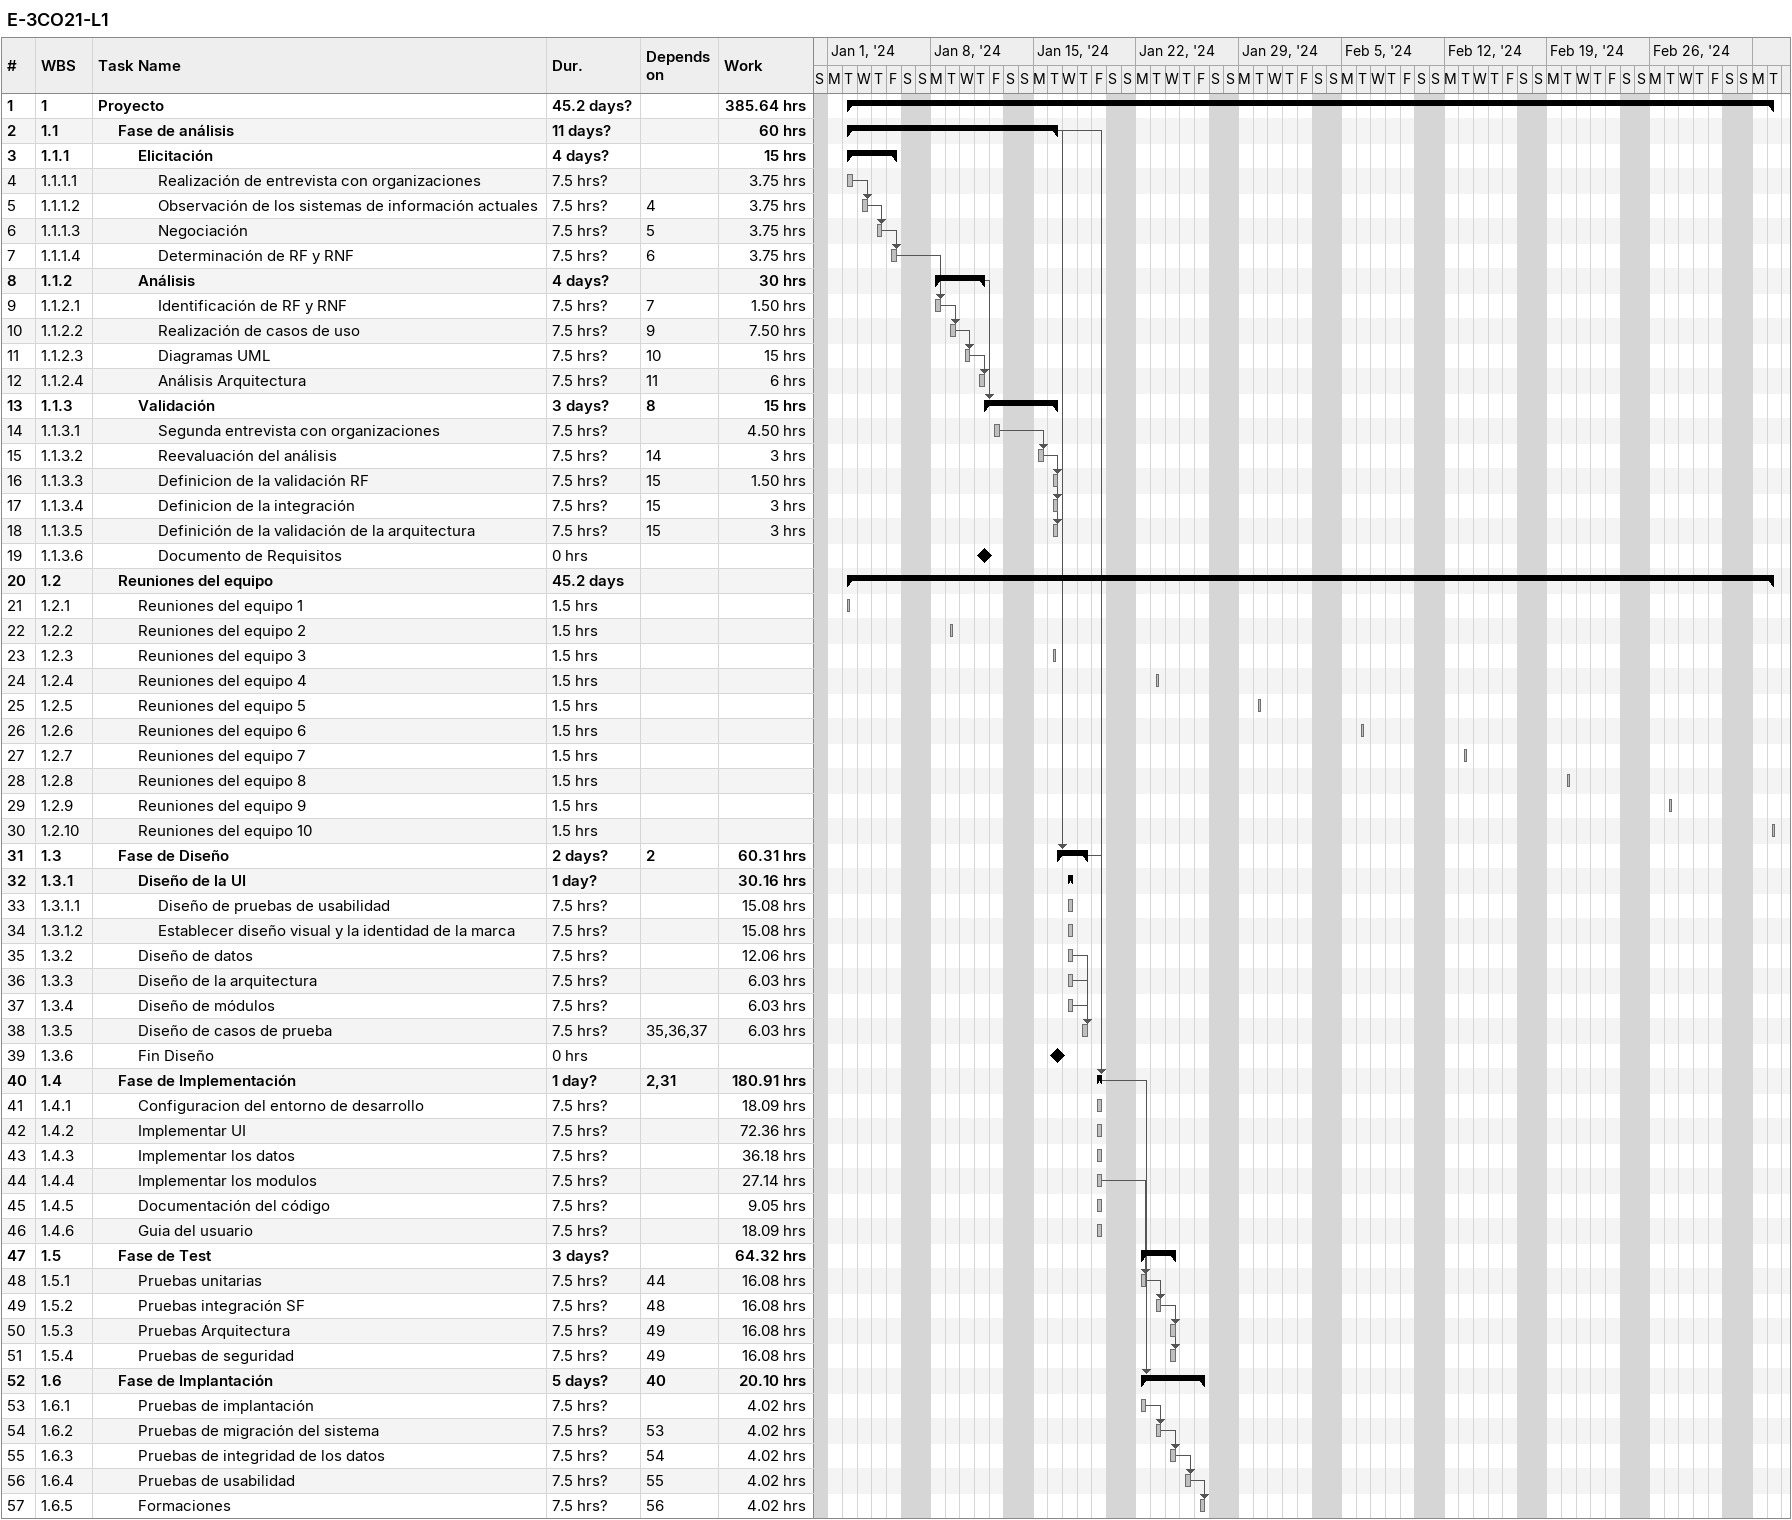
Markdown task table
E-3CO21-L1

| ID | WBS | Task | Duration | Start | Finish | Predecessors | Work (h) |
|---|---|---|---|---|---|---|---|
| 1 | 1 | **Proyecto** | 45.2d? | 2024-01-02 | 2024-03-05 |  | 385.64 |
| 2 | 1.1 | **Fase de análisis** | 11d? | 2024-01-02 | 2024-01-16 |  | 60 |
| 3 | 1.1.1 | **Elicitación** | 4d? | 2024-01-02 | 2024-01-05 |  | 15 |
| 4 | 1.1.1.1 | Realización de entrevista con organizaciones | 7.5h? | 2024-01-02 | 2024-01-02 |  | 3.75 |
| 5 | 1.1.1.2 | Observación de los sistemas de información actuales | 7.5h? | 2024-01-03 | 2024-01-03 | 4 | 3.75 |
| 6 | 1.1.1.3 | Negociación | 7.5h? | 2024-01-04 | 2024-01-04 | 5 | 3.75 |
| 7 | 1.1.1.4 | Determinación de RF y RNF | 7.5h? | 2024-01-05 | 2024-01-05 | 6 | 3.75 |
| 8 | 1.1.2 | **Análisis** | 4d? | 2024-01-08 | 2024-01-11 |  | 30 |
| 9 | 1.1.2.1 | Identificación de RF y RNF | 7.5h? | 2024-01-08 | 2024-01-08 | 7 | 1.50 |
| 10 | 1.1.2.2 | Realización de casos de uso | 7.5h? | 2024-01-09 | 2024-01-09 | 9 | 7.50 |
| 11 | 1.1.2.3 | Diagramas UML | 7.5h? | 2024-01-10 | 2024-01-10 | 10 | 15 |
| 12 | 1.1.2.4 | Análisis Arquitectura | 7.5h? | 2024-01-11 | 2024-01-11 | 11 | 6 |
| 13 | 1.1.3 | **Validación** | 3d? | 2024-01-11 | 2024-01-16 | 8 | 15 |
| 14 | 1.1.3.1 | Segunda entrevista con organizaciones | 7.5h? | 2024-01-12 | 2024-01-12 |  | 4.50 |
| 15 | 1.1.3.2 | Reevaluación del análisis | 7.5h? | 2024-01-15 | 2024-01-15 | 14 | 3 |
| 16 | 1.1.3.3 | Definicion de la validación RF | 7.5h? | 2024-01-16 | 2024-01-16 | 15 | 1.50 |
| 17 | 1.1.3.4 | Definicion de la integración | 7.5h? | 2024-01-16 | 2024-01-16 | 15 | 3 |
| 18 | 1.1.3.5 | Definición de la validación de la arquitectura | 7.5h? | 2024-01-16 | 2024-01-16 | 15 | 3 |
| 19 | 1.1.3.6 | Documento de Requisitos | 0h | 2024-01-11 | 2024-01-11 |  |  |
| 20 | 1.2 | **Reuniones del equipo** | 45.2d | 2024-01-02 | 2024-03-05 |  |  |
| 21 | 1.2.1 | Reuniones del equipo 1 | 1.5h | 2024-01-02 | 2024-01-02 |  |  |
| 22 | 1.2.2 | Reuniones del equipo 2 | 1.5h | 2024-01-09 | 2024-01-09 |  |  |
| 23 | 1.2.3 | Reuniones del equipo 3 | 1.5h | 2024-01-16 | 2024-01-16 |  |  |
| 24 | 1.2.4 | Reuniones del equipo 4 | 1.5h | 2024-01-23 | 2024-01-23 |  |  |
| 25 | 1.2.5 | Reuniones del equipo 5 | 1.5h | 2024-01-30 | 2024-01-30 |  |  |
| 26 | 1.2.6 | Reuniones del equipo 6 | 1.5h | 2024-02-06 | 2024-02-06 |  |  |
| 27 | 1.2.7 | Reuniones del equipo 7 | 1.5h | 2024-02-13 | 2024-02-13 |  |  |
| 28 | 1.2.8 | Reuniones del equipo 8 | 1.5h | 2024-02-20 | 2024-02-20 |  |  |
| 29 | 1.2.9 | Reuniones del equipo 9 | 1.5h | 2024-02-27 | 2024-02-27 |  |  |
| 30 | 1.2.10 | Reuniones del equipo 10 | 1.5h | 2024-03-05 | 2024-03-05 |  |  |
| 31 | 1.3 | **Fase de Diseño** | 2d? | 2024-01-16 | 2024-01-18 | 2 | 60.31 |
| 32 | 1.3.1 | **Diseño de la UI** | 1d? | 2024-01-17 | 2024-01-17 |  | 30.16 |
| 33 | 1.3.1.1 | Diseño de pruebas de usabilidad | 7.5h? | 2024-01-17 | 2024-01-17 |  | 15.08 |
| 34 | 1.3.1.2 | Establecer diseño visual y la identidad de la marca | 7.5h? | 2024-01-17 | 2024-01-17 |  | 15.08 |
| 35 | 1.3.2 | Diseño de datos | 7.5h? | 2024-01-17 | 2024-01-17 |  | 12.06 |
| 36 | 1.3.3 | Diseño de la arquitectura | 7.5h? | 2024-01-17 | 2024-01-17 |  | 6.03 |
| 37 | 1.3.4 | Diseño de módulos | 7.5h? | 2024-01-17 | 2024-01-17 |  | 6.03 |
| 38 | 1.3.5 | Diseño de casos de prueba | 7.5h? | 2024-01-18 | 2024-01-18 | 35, 36, 37 | 6.03 |
| 39 | 1.3.6 | Fin Diseño | 0h | 2024-01-16 | 2024-01-16 |  |  |
| 40 | 1.4 | **Fase de Implementación** | 1d? | 2024-01-19 | 2024-01-19 | 2, 31 | 180.91 |
| 41 | 1.4.1 | Configuracion del entorno de desarrollo | 7.5h? | 2024-01-19 | 2024-01-19 |  | 18.09 |
| 42 | 1.4.2 | Implementar UI | 7.5h? | 2024-01-19 | 2024-01-19 |  | 72.36 |
| 43 | 1.4.3 | Implementar los datos | 7.5h? | 2024-01-19 | 2024-01-19 |  | 36.18 |
| 44 | 1.4.4 | Implementar los modulos | 7.5h? | 2024-01-19 | 2024-01-19 |  | 27.14 |
| 45 | 1.4.5 | Documentación del código | 7.5h? | 2024-01-19 | 2024-01-19 |  | 9.05 |
| 46 | 1.4.6 | Guia del usuario | 7.5h? | 2024-01-19 | 2024-01-19 |  | 18.09 |
| 47 | 1.5 | **Fase de Test** | 3d? | 2024-01-22 | 2024-01-24 |  | 64.32 |
| 48 | 1.5.1 | Pruebas unitarias | 7.5h? | 2024-01-22 | 2024-01-22 | 44 | 16.08 |
| 49 | 1.5.2 | Pruebas integración SF | 7.5h? | 2024-01-23 | 2024-01-23 | 48 | 16.08 |
| 50 | 1.5.3 | Pruebas Arquitectura | 7.5h? | 2024-01-24 | 2024-01-24 | 49 | 16.08 |
| 51 | 1.5.4 | Pruebas de seguridad | 7.5h? | 2024-01-24 | 2024-01-24 | 49 | 16.08 |
| 52 | 1.6 | **Fase de Implantación** | 5d? | 2024-01-22 | 2024-01-26 | 40 | 20.10 |
| 53 | 1.6.1 | Pruebas de implantación | 7.5h? | 2024-01-22 | 2024-01-22 |  | 4.02 |
| 54 | 1.6.2 | Pruebas de migración del sistema | 7.5h? | 2024-01-23 | 2024-01-23 | 53 | 4.02 |
| 55 | 1.6.3 | Pruebas de integridad de los datos | 7.5h? | 2024-01-24 | 2024-01-24 | 54 | 4.02 |
| 56 | 1.6.4 | Pruebas de usabilidad | 7.5h? | 2024-01-25 | 2024-01-25 | 55 | 4.02 |
| 57 | 1.6.5 | Formaciones | 7.5h? | 2024-01-26 | 2024-01-26 | 56 | 4.02 |
